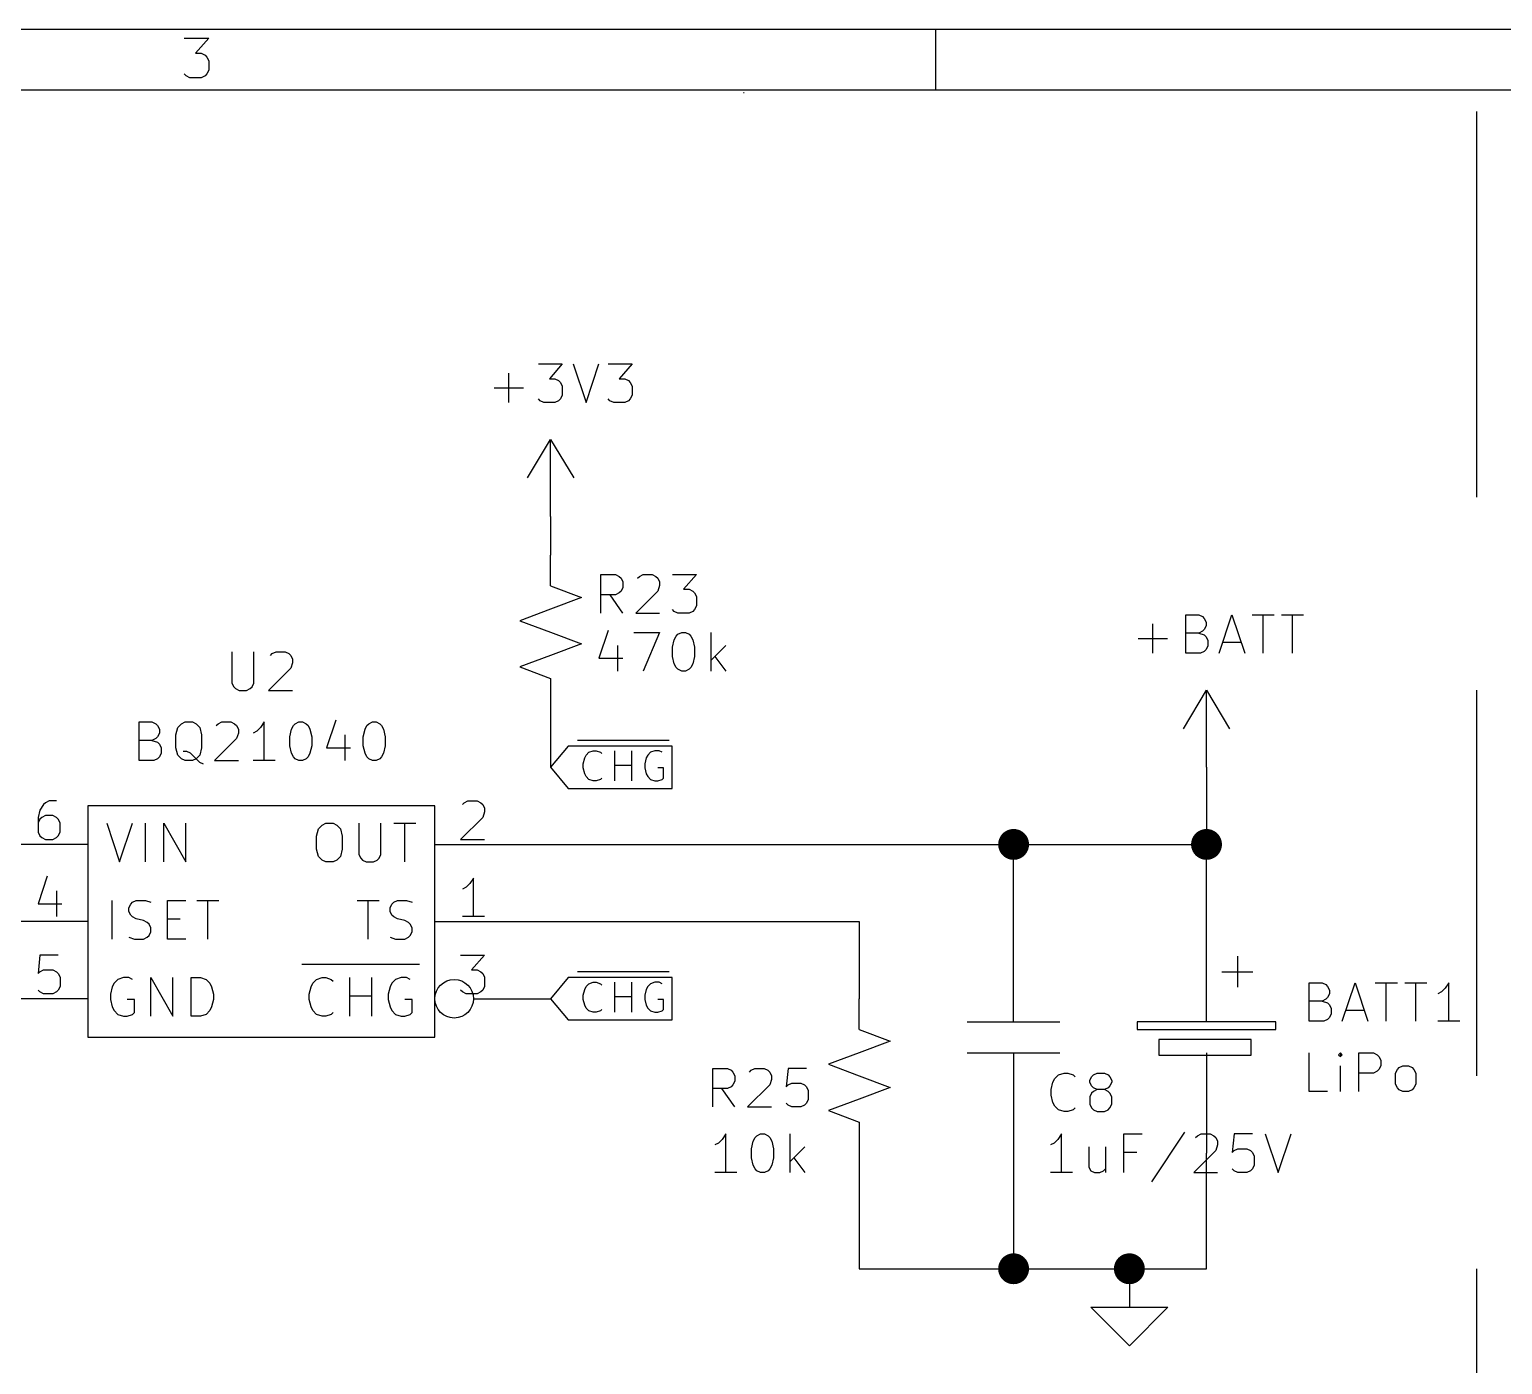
# Model space of a CAD drawing. Extents: x 0.4 to 16.1, y -11.3 to -0.4.
# Drawn here: x 5.125 to 7.034, y -2.124 to -0.394 of the extents above; entities that cross this region are included whole.
import ezdxf

# ---------------------------------------------------------------- set-up
doc = ezdxf.new("R2010")
doc.units = 0
doc.header["$MEASUREMENT"] = 0
doc.linetypes.add('DASHED', pattern=[0.75, 0.5, -0.25])
for name, color, linetype in [('BLUE3', 171, 'CONTINUOUS'), ('CYAN2', 4, 'CONTINUOUS'), ('GREEN2', 3, 'CONTINUOUS'), ('LYELLOW', 51, 'CONTINUOUS'), ('RED2', 1, 'CONTINUOUS')]:
    doc.layers.add(name, color=color, linetype=linetype)

msp = doc.modelspace()

# ---------------------------------------------------------------- linework, layer by layer
at = {"layer": 'BLUE3', "linetype": 'DASHED'}
for p, q in [((6.051, -0.476), (6.05, -0.476)), ((7, -0.5), (7, -6))]:
    msp.add_line(p, q, dxfattribs=at)
at = {"layer": 'CYAN2', "linetype": 'CONTINUOUS'}
for p, q in [((5.74595, -0.877303), (5.74595, -0.839209)), ((5.78405, -0.827303), (5.815, -0.827303)), ((5.815, -0.827303), (5.79833, -0.84635)), ((5.82928, -0.827303), (5.84595, -0.877303)), ((5.84595, -0.877303), (5.86262, -0.827303)), ((5.87452, -0.827303), (5.90547, -0.827303)), ((5.90547, -0.827303), (5.88881, -0.84635)), ((5.7269, -0.858256), (5.765, -0.858256)), ((5.79833, -0.84635), (5.80547, -0.84635)), ((5.80547, -0.84635), (5.81024, -0.848732)), ((5.81024, -0.848732), (5.81262, -0.85111)), ((5.81262, -0.85111), (5.815, -0.855874)), ((5.815, -0.855874), (5.815, -0.86778)), ((5.88881, -0.84635), (5.89595, -0.84635)), ((5.89595, -0.84635), (5.90071, -0.848732)), ((5.90071, -0.848732), (5.90309, -0.85111)), ((5.90309, -0.85111), (5.90547, -0.855874)), ((5.90547, -0.855874), (5.90547, -0.86778)), ((5.78643, -0.874921), (5.78405, -0.872539)), ((5.79119, -0.877303), (5.78643, -0.874921)), ((5.80547, -0.877303), (5.79119, -0.877303)), ((5.81024, -0.874921), (5.80547, -0.877303)), ((5.81262, -0.872539), (5.81024, -0.874921)), ((5.815, -0.86778), (5.81262, -0.872539)), ((5.8769, -0.874921), (5.87452, -0.872539)), ((5.88167, -0.877303), (5.8769, -0.874921)), ((5.89595, -0.877303), (5.88167, -0.877303)), ((5.90071, -0.874921), (5.89595, -0.877303)), ((5.90309, -0.872539), (5.90071, -0.874921)), ((5.90547, -0.86778), (5.90309, -0.872539)), ((5.86503, -1.1503), (5.86503, -1.1003)), ((5.86503, -1.1003), (5.88407, -1.1003)), ((5.88407, -1.1003), (5.88884, -1.10269)), ((5.88884, -1.10269), (5.89122, -1.10506)), ((5.89122, -1.10506), (5.8936, -1.10983)), ((5.91265, -1.10506), (5.91503, -1.10269)), ((5.91503, -1.10269), (5.91979, -1.1003)), ((5.91979, -1.1003), (5.93169, -1.1003)), ((5.93169, -1.1003), (5.93646, -1.10269)), ((5.93646, -1.10269), (5.93884, -1.10506)), ((5.93884, -1.10506), (5.94122, -1.10983)), ((5.95789, -1.1003), (5.98884, -1.1003)), ((5.98884, -1.1003), (5.97217, -1.11935)), ((5.88884, -1.12411), (5.88407, -1.12649)), ((5.89122, -1.12173), (5.88884, -1.12411)), ((5.8936, -1.11697), (5.89122, -1.12173)), ((5.8936, -1.10983), (5.8936, -1.11697)), ((5.93884, -1.12173), (5.91027, -1.1503)), ((5.94122, -1.11459), (5.93884, -1.12173)), ((5.94122, -1.10983), (5.94122, -1.11459)), ((5.97217, -1.11935), (5.97931, -1.11935)), ((5.97931, -1.11935), (5.98407, -1.12173)), ((5.98407, -1.12173), (5.98646, -1.12411)), ((5.98646, -1.12411), (5.98884, -1.12887)), ((5.88407, -1.12649), (5.86503, -1.12649)), ((5.8936, -1.1503), (5.87693, -1.12649)), ((5.98884, -1.14078), (5.98646, -1.14554)), ((5.98884, -1.12887), (5.98884, -1.14078)), ((5.91027, -1.1503), (5.94122, -1.1503)), ((5.96027, -1.14792), (5.95789, -1.14554)), ((5.96503, -1.1503), (5.96027, -1.14792)), ((5.97931, -1.1503), (5.96503, -1.1503)), ((5.98407, -1.14792), (5.97931, -1.1503)), ((5.98646, -1.14554), (5.98407, -1.14792)), ((6.58047, -1.2023), (6.58047, -1.16421)), ((6.62333, -1.2023), (6.62333, -1.1523)), ((6.62333, -1.1523), (6.64, -1.1523)), ((6.64, -1.1523), (6.64476, -1.15469)), ((6.64476, -1.15469), (6.64714, -1.15706)), ((6.64714, -1.15706), (6.64952, -1.16183)), ((6.64952, -1.16183), (6.64952, -1.16659)), ((6.66619, -1.2023), (6.68285, -1.1523)), ((6.68285, -1.1523), (6.69952, -1.2023)), ((6.70905, -1.1523), (6.73762, -1.1523)), ((6.72333, -1.2023), (6.72333, -1.1523)), ((6.74714, -1.1523), (6.77571, -1.1523)), ((6.76143, -1.2023), (6.76143, -1.1523)), ((5.87455, -1.17292), (5.86265, -1.20863)), ((5.90789, -1.1753), (5.94122, -1.1753)), ((5.94122, -1.1753), (5.91979, -1.2253)), ((5.96026, -1.18483), (5.96265, -1.18006)), ((5.96265, -1.18006), (5.96503, -1.17769)), ((5.96503, -1.17769), (5.96979, -1.1753)), ((5.96979, -1.1753), (5.97455, -1.1753)), ((5.97455, -1.1753), (5.97931, -1.17769)), ((5.97931, -1.17769), (5.98169, -1.18006)), ((5.98169, -1.18006), (5.98407, -1.18483)), ((6.00789, -1.2253), (6.00789, -1.1753)), ((6.56143, -1.18326), (6.59952, -1.18326)), ((6.64, -1.17611), (6.62333, -1.17611)), ((6.64476, -1.17373), (6.64, -1.17611)), ((6.64, -1.17611), (6.64714, -1.17849)), ((6.64714, -1.17135), (6.64476, -1.17373)), ((6.64952, -1.16659), (6.64714, -1.17135)), ((6.64714, -1.17849), (6.64952, -1.18087)), ((6.64952, -1.18087), (6.6519, -1.18563)), ((5.3869, -1.2003), (5.3869, -1.24078)), ((5.41547, -1.24078), (5.41547, -1.2003)), ((5.4369, -1.20506), (5.43928, -1.20269)), ((5.43928, -1.20269), (5.44405, -1.2003)), ((5.44405, -1.2003), (5.45595, -1.2003)), ((5.45595, -1.2003), (5.46071, -1.20269)), ((5.46071, -1.20269), (5.46309, -1.20506)), ((5.88646, -1.19197), (5.88646, -1.2253)), ((5.95789, -1.19435), (5.96026, -1.18483)), ((5.95789, -1.20626), (5.95789, -1.19435)), ((5.98407, -1.18483), (5.98646, -1.19435)), ((5.98646, -1.19435), (5.98646, -1.20626)), ((6.02693, -1.19197), (6.00789, -1.21102)), ((6.64238, -1.2023), (6.62333, -1.2023)), ((6.64714, -1.19992), (6.64238, -1.2023)), ((6.64952, -1.19754), (6.64714, -1.19992)), ((6.6519, -1.19278), (6.64952, -1.19754)), ((6.6519, -1.18563), (6.6519, -1.19278)), ((6.67095, -1.18802), (6.69476, -1.18802)), ((5.46309, -1.22173), (5.43452, -1.2503)), ((5.46309, -1.20506), (5.46547, -1.20983)), ((5.46547, -1.21459), (5.46309, -1.22173)), ((5.46547, -1.20983), (5.46547, -1.21459)), ((5.86265, -1.20863), (5.8936, -1.20863)), ((5.96026, -1.21578), (5.95789, -1.20626)), ((5.96265, -1.22054), (5.96026, -1.21578)), ((5.96503, -1.22292), (5.96265, -1.22054)), ((5.98169, -1.22054), (5.97931, -1.22292)), ((5.98407, -1.21578), (5.98169, -1.22054)), ((5.98646, -1.20626), (5.98407, -1.21578)), ((6.01265, -1.20626), (6.02693, -1.2253)), ((5.3869, -1.24078), (5.38928, -1.24554)), ((5.41309, -1.24554), (5.41547, -1.24078)), ((5.96979, -1.2253), (5.96503, -1.22292)), ((5.97455, -1.2253), (5.96979, -1.2253)), ((5.97931, -1.22292), (5.97455, -1.2253)), ((5.38928, -1.24554), (5.39167, -1.24792)), ((5.39167, -1.24792), (5.39643, -1.2503)), ((5.39643, -1.2503), (5.40595, -1.2503)), ((5.40595, -1.2503), (5.41071, -1.24792)), ((5.41071, -1.24792), (5.41309, -1.24554)), ((5.43452, -1.2503), (5.46547, -1.2503)), ((5.26667, -1.3413), (5.26667, -1.2913)), ((5.26667, -1.2913), (5.28333, -1.2913)), ((5.28333, -1.2913), (5.28809, -1.29369)), ((5.28809, -1.29369), (5.29047, -1.29606)), ((5.29047, -1.29606), (5.29285, -1.30083)), ((5.31667, -1.29844), (5.32143, -1.29369)), ((5.32143, -1.29369), (5.32619, -1.2913)), ((5.32619, -1.2913), (5.33571, -1.2913)), ((5.33571, -1.2913), (5.34047, -1.29369)), ((5.34047, -1.29369), (5.34524, -1.29844)), ((5.36667, -1.29606), (5.36905, -1.29369)), ((5.36905, -1.29369), (5.37381, -1.2913)), ((5.37381, -1.2913), (5.38571, -1.2913)), ((5.38571, -1.2913), (5.39047, -1.29369)), ((5.39047, -1.29369), (5.39285, -1.29606)), ((5.39285, -1.29606), (5.39524, -1.30083)), ((5.42857, -1.2913), (5.42381, -1.29844)), ((5.42857, -1.3413), (5.42857, -1.2913)), ((5.46428, -1.30083), (5.46667, -1.29606)), ((5.46667, -1.29606), (5.46905, -1.29369)), ((5.46905, -1.29369), (5.47381, -1.2913)), ((5.47381, -1.2913), (5.47857, -1.2913)), ((5.47857, -1.2913), (5.48333, -1.29369)), ((5.48333, -1.29369), (5.48571, -1.29606)), ((5.48571, -1.29606), (5.48809, -1.30083)), ((5.52143, -1.28892), (5.50952, -1.32463)), ((5.55952, -1.30083), (5.5619, -1.29606)), ((5.5619, -1.29606), (5.56428, -1.29369)), ((5.56428, -1.29369), (5.56905, -1.2913)), ((5.56905, -1.2913), (5.57381, -1.2913)), ((5.57381, -1.2913), (5.57857, -1.29369)), ((5.57857, -1.29369), (5.58095, -1.29606)), ((5.58095, -1.29606), (5.58333, -1.30083)), ((5.28333, -1.31511), (5.26667, -1.31511)), ((5.28809, -1.31273), (5.28333, -1.31511)), ((5.28333, -1.31511), (5.29047, -1.31749)), ((5.29047, -1.31035), (5.28809, -1.31273)), ((5.29285, -1.30559), (5.29047, -1.31035)), ((5.29285, -1.30083), (5.29285, -1.30559)), ((5.31428, -1.30797), (5.31667, -1.29844)), ((5.31428, -1.32463), (5.31428, -1.30797)), ((5.34524, -1.29844), (5.34762, -1.30797)), ((5.34762, -1.30797), (5.34762, -1.32463)), ((5.39285, -1.31273), (5.36428, -1.3413)), ((5.39524, -1.30559), (5.39285, -1.31273)), ((5.39524, -1.30083), (5.39524, -1.30559)), ((5.41905, -1.30321), (5.41428, -1.30559)), ((5.42381, -1.29844), (5.41905, -1.30321)), ((5.4619, -1.31035), (5.46428, -1.30083)), ((5.4619, -1.32226), (5.4619, -1.31035)), ((5.48809, -1.30083), (5.49047, -1.31035)), ((5.49047, -1.31035), (5.49047, -1.32226)), ((5.53333, -1.30797), (5.53333, -1.3413)), ((5.55714, -1.31035), (5.55952, -1.30083)), ((5.55714, -1.32226), (5.55714, -1.31035)), ((5.58333, -1.30083), (5.58571, -1.31035)), ((5.58571, -1.31035), (5.58571, -1.32226)), ((5.29047, -1.31749), (5.29285, -1.31987)), ((5.29285, -1.31987), (5.29524, -1.32463)), ((5.29524, -1.33178), (5.29285, -1.33654)), ((5.29524, -1.32463), (5.29524, -1.33178)), ((5.31667, -1.33416), (5.31428, -1.32463)), ((5.32143, -1.33892), (5.31667, -1.33416)), ((5.32857, -1.3294), (5.32381, -1.3294)), ((5.33333, -1.33178), (5.32857, -1.3294)), ((5.34047, -1.33892), (5.33333, -1.33178)), ((5.34524, -1.33416), (5.34047, -1.33892)), ((5.34762, -1.32463), (5.34524, -1.33416)), ((5.46428, -1.33178), (5.4619, -1.32226)), ((5.46667, -1.33654), (5.46428, -1.33178)), ((5.48809, -1.33178), (5.48571, -1.33654)), ((5.49047, -1.32226), (5.48809, -1.33178)), ((5.50952, -1.32463), (5.54047, -1.32463)), ((5.55952, -1.33178), (5.55714, -1.32226)), ((5.5619, -1.33654), (5.55952, -1.33178)), ((5.58333, -1.33178), (5.58095, -1.33654)), ((5.58571, -1.32226), (5.58333, -1.33178)), ((5.28571, -1.3413), (5.26667, -1.3413)), ((5.29047, -1.33892), (5.28571, -1.3413)), ((5.29285, -1.33654), (5.29047, -1.33892)), ((5.32619, -1.3413), (5.32143, -1.33892)), ((5.33571, -1.3413), (5.32619, -1.3413)), ((5.34047, -1.33892), (5.33571, -1.3413)), ((5.34524, -1.34369), (5.34047, -1.33892)), ((5.35, -1.34606), (5.34524, -1.34369)), ((5.36428, -1.3413), (5.39524, -1.3413)), ((5.44285, -1.3413), (5.41428, -1.3413)), ((5.46905, -1.33892), (5.46667, -1.33654)), ((5.47381, -1.3413), (5.46905, -1.33892)), ((5.47857, -1.3413), (5.47381, -1.3413)), ((5.48333, -1.33892), (5.47857, -1.3413)), ((5.48571, -1.33654), (5.48333, -1.33892)), ((5.56428, -1.33892), (5.5619, -1.33654)), ((5.56905, -1.3413), (5.56428, -1.33892)), ((5.57381, -1.3413), (5.56905, -1.3413)), ((5.57857, -1.33892), (5.57381, -1.3413)), ((5.58095, -1.33654), (5.57857, -1.33892)), ((5.22476, -1.42262), (5.24143, -1.47262)), ((5.24143, -1.47262), (5.25809, -1.42262)), ((5.27476, -1.47262), (5.27476, -1.42262)), ((5.29857, -1.47262), (5.29857, -1.42262)), ((5.29857, -1.42262), (5.32714, -1.47262)), ((5.32714, -1.47262), (5.32714, -1.42262)), ((5.49666, -1.43928), (5.49904, -1.42976)), ((5.49904, -1.42976), (5.50381, -1.425)), ((5.50381, -1.425), (5.50857, -1.42262)), ((5.50857, -1.42262), (5.51809, -1.42262)), ((5.51809, -1.42262), (5.52285, -1.425)), ((5.52285, -1.425), (5.52761, -1.42976)), ((5.52761, -1.42976), (5.53, -1.43928)), ((5.55143, -1.42262), (5.55143, -1.46309)), ((5.58, -1.46309), (5.58, -1.42262)), ((5.59666, -1.42262), (5.62523, -1.42262)), ((5.61095, -1.47262), (5.61095, -1.42262)), ((5.49666, -1.45595), (5.49666, -1.43928)), ((5.53, -1.43928), (5.53, -1.45595)), ((5.49904, -1.46547), (5.49666, -1.45595)), ((5.50381, -1.47024), (5.49904, -1.46547)), ((5.52761, -1.46547), (5.52285, -1.47024)), ((5.53, -1.45595), (5.52761, -1.46547)), ((5.55143, -1.46309), (5.55381, -1.46785)), ((5.55381, -1.46785), (5.55619, -1.47024)), ((5.57523, -1.47024), (5.57761, -1.46785)), ((5.57761, -1.46785), (5.58, -1.46309)), ((5.50857, -1.47262), (5.50381, -1.47024)), ((5.51809, -1.47262), (5.50857, -1.47262)), ((5.52285, -1.47024), (5.51809, -1.47262)), ((5.55619, -1.47024), (5.56095, -1.47262)), ((5.56095, -1.47262), (5.57047, -1.47262)), ((5.57047, -1.47262), (5.57523, -1.47024)), ((5.23191, -1.57262), (5.23191, -1.52262)), ((5.25571, -1.52738), (5.25809, -1.525)), ((5.25809, -1.525), (5.26286, -1.52262)), ((5.26286, -1.52262), (5.27476, -1.52262)), ((5.27476, -1.52262), (5.28191, -1.525)), ((5.30333, -1.57262), (5.30333, -1.52262)), ((5.30333, -1.52262), (5.32714, -1.52262)), ((5.34143, -1.52262), (5.37, -1.52262)), ((5.35571, -1.57262), (5.35571, -1.52262)), ((5.54904, -1.52262), (5.57761, -1.52262)), ((5.56333, -1.57262), (5.56333, -1.52262)), ((5.59428, -1.52738), (5.59666, -1.525)), ((5.59666, -1.525), (5.60143, -1.52262)), ((5.60143, -1.52262), (5.61333, -1.52262)), ((5.61333, -1.52262), (5.62047, -1.525)), ((5.25333, -1.53214), (5.25571, -1.52738)), ((5.25333, -1.5369), (5.25333, -1.53214)), ((5.25571, -1.54167), (5.25333, -1.5369)), ((5.25809, -1.54405), (5.25571, -1.54167)), ((5.26286, -1.54643), (5.25809, -1.54405)), ((5.5919, -1.53214), (5.59428, -1.52738)), ((5.5919, -1.5369), (5.5919, -1.53214)), ((5.59428, -1.54167), (5.5919, -1.5369)), ((5.59666, -1.54405), (5.59428, -1.54167)), ((5.60143, -1.54643), (5.59666, -1.54405)), ((5.27238, -1.54881), (5.26286, -1.54643)), ((5.27714, -1.55119), (5.27238, -1.54881)), ((5.27952, -1.55357), (5.27714, -1.55119)), ((5.28191, -1.55833), (5.27952, -1.55357)), ((5.27952, -1.56785), (5.28191, -1.56309)), ((5.28191, -1.56309), (5.28191, -1.55833)), ((5.30333, -1.54643), (5.32, -1.54643)), ((5.61095, -1.54881), (5.60143, -1.54643)), ((5.61571, -1.55119), (5.61095, -1.54881)), ((5.61809, -1.55357), (5.61571, -1.55119)), ((5.62047, -1.55833), (5.61809, -1.55357)), ((5.61809, -1.56785), (5.62047, -1.56309)), ((5.62047, -1.56309), (5.62047, -1.55833)), ((5.25333, -1.57024), (5.26048, -1.57262)), ((5.26048, -1.57262), (5.27238, -1.57262)), ((5.27238, -1.57262), (5.27714, -1.57024)), ((5.27714, -1.57024), (5.27952, -1.56785)), ((5.32714, -1.57262), (5.30333, -1.57262)), ((5.5919, -1.57024), (5.59904, -1.57262)), ((5.59904, -1.57262), (5.61095, -1.57262)), ((5.61095, -1.57262), (5.61571, -1.57024)), ((5.61571, -1.57024), (5.61809, -1.56785)), ((5.24619, -1.62262), (5.23905, -1.625)), ((5.25333, -1.62262), (5.24619, -1.62262)), ((5.25809, -1.625), (5.25333, -1.62262)), ((5.28191, -1.67262), (5.28191, -1.62262)), ((5.28191, -1.62262), (5.31048, -1.67262)), ((5.31048, -1.67262), (5.31048, -1.62262)), ((5.33429, -1.67262), (5.33429, -1.62262)), ((5.33429, -1.62262), (5.34619, -1.62262)), ((5.34619, -1.62262), (5.35333, -1.625)), ((5.47761, -1.605), (5.52761, -1.605)), ((5.49666, -1.625), (5.50381, -1.62262)), ((5.50381, -1.62262), (5.50857, -1.62262)), ((5.50857, -1.62262), (5.51571, -1.625)), ((5.52761, -1.605), (5.58, -1.605)), ((5.53952, -1.67262), (5.53952, -1.62262)), ((5.56809, -1.67262), (5.56809, -1.62262)), ((5.58, -1.605), (5.63, -1.605)), ((5.60619, -1.62262), (5.59904, -1.625)), ((5.61333, -1.62262), (5.60619, -1.62262)), ((5.61809, -1.625), (5.61333, -1.62262)), ((5.23191, -1.63452), (5.22952, -1.64405)), ((5.23429, -1.62976), (5.23191, -1.63452)), ((5.23905, -1.625), (5.23429, -1.62976)), ((5.35333, -1.625), (5.35809, -1.62976)), ((5.35809, -1.62976), (5.36048, -1.63452)), ((5.36048, -1.63452), (5.36286, -1.64405)), ((5.48714, -1.64405), (5.48952, -1.63452)), ((5.48952, -1.63452), (5.4919, -1.62976)), ((5.4919, -1.62976), (5.49666, -1.625)), ((5.51571, -1.625), (5.51809, -1.62738)), ((5.5919, -1.63452), (5.58952, -1.64405)), ((5.59428, -1.62976), (5.5919, -1.63452)), ((5.59904, -1.625), (5.59428, -1.62976)), ((6.78303, -1.6793), (6.78303, -1.6293)), ((6.78303, -1.6293), (6.79969, -1.6293)), ((6.79969, -1.6293), (6.80446, -1.63169)), ((6.80446, -1.63169), (6.80683, -1.63406)), ((6.80683, -1.63406), (6.80922, -1.63883)), ((6.80922, -1.63883), (6.80922, -1.64359)), ((6.82588, -1.6793), (6.84255, -1.6293)), ((6.84255, -1.6293), (6.85922, -1.6793)), ((6.86874, -1.6293), (6.89731, -1.6293)), ((6.88303, -1.6793), (6.88303, -1.6293)), ((6.90683, -1.6293), (6.93541, -1.6293)), ((6.92112, -1.6793), (6.92112, -1.6293)), ((6.95446, -1.64121), (6.94969, -1.64359)), ((6.95922, -1.63644), (6.95446, -1.64121)), ((6.96398, -1.6293), (6.95922, -1.63644)), ((6.96398, -1.6793), (6.96398, -1.6293)), ((5.22952, -1.64405), (5.22952, -1.65119)), ((5.22952, -1.65119), (5.23191, -1.66071)), ((5.23191, -1.66071), (5.23429, -1.66547)), ((5.26048, -1.65119), (5.25095, -1.65119)), ((5.26048, -1.66785), (5.26048, -1.65119)), ((5.36048, -1.66071), (5.35809, -1.66547)), ((5.36286, -1.65119), (5.36048, -1.66071)), ((5.36286, -1.64405), (5.36286, -1.65119)), ((5.48714, -1.65119), (5.48714, -1.64405)), ((5.48952, -1.66071), (5.48714, -1.65119)), ((5.4919, -1.66547), (5.48952, -1.66071)), ((5.53952, -1.64643), (5.56809, -1.64643)), ((5.58952, -1.64405), (5.58952, -1.65119)), ((5.58952, -1.65119), (5.5919, -1.66071)), ((5.5919, -1.66071), (5.59428, -1.66547)), ((5.62047, -1.65119), (5.61095, -1.65119)), ((5.62047, -1.66785), (5.62047, -1.65119)), ((6.79969, -1.65311), (6.78303, -1.65311)), ((6.80446, -1.65073), (6.79969, -1.65311)), ((6.79969, -1.65311), (6.80683, -1.65549)), ((6.80683, -1.64835), (6.80446, -1.65073)), ((6.80922, -1.64359), (6.80683, -1.64835)), ((6.80683, -1.65549), (6.80922, -1.65787)), ((6.80922, -1.65787), (6.8116, -1.66263)), ((5.23429, -1.66547), (5.23905, -1.67024)), ((5.23905, -1.67024), (5.24619, -1.67262)), ((5.24619, -1.67262), (5.25095, -1.67262)), ((5.25095, -1.67262), (5.25809, -1.67024)), ((5.25809, -1.67024), (5.26048, -1.66785)), ((5.34619, -1.67262), (5.33429, -1.67262)), ((5.35333, -1.67024), (5.34619, -1.67262)), ((5.35809, -1.66547), (5.35333, -1.67024)), ((5.49666, -1.67024), (5.4919, -1.66547)), ((5.50381, -1.67262), (5.49666, -1.67024)), ((5.50857, -1.67262), (5.50381, -1.67262)), ((5.51571, -1.67024), (5.50857, -1.67262)), ((5.51809, -1.66785), (5.51571, -1.67024)), ((5.59428, -1.66547), (5.59904, -1.67024)), ((5.59904, -1.67024), (5.60619, -1.67262)), ((5.60619, -1.67262), (5.61095, -1.67262)), ((5.61095, -1.67262), (5.61809, -1.67024)), ((5.61809, -1.67024), (5.62047, -1.66785)), ((6.80207, -1.6793), (6.78303, -1.6793)), ((6.80683, -1.67692), (6.80207, -1.6793)), ((6.80922, -1.67454), (6.80683, -1.67692)), ((6.8116, -1.66978), (6.80922, -1.67454)), ((6.8116, -1.66263), (6.8116, -1.66978)), ((6.83065, -1.66502), (6.85446, -1.66502)), ((6.97826, -1.6793), (6.94969, -1.6793)), ((6.78303, -1.7703), (6.78303, -1.7203)), ((6.8235, -1.7203), (6.82112, -1.72269)), ((6.82112, -1.72269), (6.8235, -1.72506)), ((6.82589, -1.72269), (6.8235, -1.7203)), ((6.8235, -1.7203), (6.8235, -1.72506)), ((6.8235, -1.72506), (6.82589, -1.72269)), ((6.8235, -1.7703), (6.8235, -1.73697)), ((6.84731, -1.7703), (6.84731, -1.7203)), ((6.84731, -1.7203), (6.86636, -1.7203)), ((6.86636, -1.7203), (6.87112, -1.72269)), ((6.87112, -1.72269), (6.8735, -1.72506)), ((6.8735, -1.72506), (6.87589, -1.72983)), ((6.87589, -1.73697), (6.8735, -1.74173)), ((6.87589, -1.72983), (6.87589, -1.73697)), ((6.89969, -1.73935), (6.90446, -1.73697)), ((6.90446, -1.73697), (6.9116, -1.73697)), ((6.9116, -1.73697), (6.91636, -1.73935)), ((6.01003, -1.7903), (6.01003, -1.7403)), ((6.01003, -1.7403), (6.02907, -1.7403)), ((6.02907, -1.7403), (6.03384, -1.74269)), ((6.03384, -1.74269), (6.03622, -1.74506)), ((6.03622, -1.74506), (6.0386, -1.74983)), ((6.0386, -1.74983), (6.0386, -1.75697)), ((6.05765, -1.74506), (6.06003, -1.74269)), ((6.06003, -1.74269), (6.06479, -1.7403)), ((6.06479, -1.7403), (6.07669, -1.7403)), ((6.07669, -1.7403), (6.08146, -1.74269)), ((6.08146, -1.74269), (6.08384, -1.74506)), ((6.08384, -1.74506), (6.08622, -1.74983)), ((6.08622, -1.75459), (6.08384, -1.76173)), ((6.08622, -1.74983), (6.08622, -1.75459)), ((6.10765, -1.7403), (6.10527, -1.76411)), ((6.13146, -1.7403), (6.10765, -1.7403)), ((6.45103, -1.75821), (6.45341, -1.75344)), ((6.45341, -1.75344), (6.45817, -1.74869)), ((6.45817, -1.74869), (6.46531, -1.7463)), ((6.46531, -1.7463), (6.47007, -1.7463)), ((6.47007, -1.7463), (6.47722, -1.74869)), ((6.47722, -1.74869), (6.4796, -1.75106)), ((6.49865, -1.75583), (6.50103, -1.75106)), ((6.49865, -1.75821), (6.49865, -1.75583)), ((6.50103, -1.75106), (6.50341, -1.74869)), ((6.50341, -1.74869), (6.50817, -1.7463)), ((6.50817, -1.7463), (6.51769, -1.7463)), ((6.51769, -1.7463), (6.52246, -1.74869)), ((6.52246, -1.74869), (6.52483, -1.75106)), ((6.52483, -1.75106), (6.52722, -1.75583)), ((6.52722, -1.75583), (6.52722, -1.75821)), ((6.86636, -1.74649), (6.84731, -1.74649)), ((6.87112, -1.74411), (6.86636, -1.74649)), ((6.8735, -1.74173), (6.87112, -1.74411)), ((6.89493, -1.74649), (6.89731, -1.74173)), ((6.89493, -1.76078), (6.89493, -1.74649)), ((6.89731, -1.74173), (6.89969, -1.73935)), ((6.91636, -1.73935), (6.91874, -1.74173)), ((6.91874, -1.74173), (6.92112, -1.74649)), ((6.92112, -1.74649), (6.92112, -1.76078)), ((6.02907, -1.76649), (6.01003, -1.76649)), ((6.0386, -1.7903), (6.02193, -1.76649)), ((6.03384, -1.76411), (6.02907, -1.76649)), ((6.03622, -1.76173), (6.03384, -1.76411)), ((6.0386, -1.75697), (6.03622, -1.76173)), ((6.08384, -1.76173), (6.05527, -1.7903)), ((6.10527, -1.76411), (6.10765, -1.76173)), ((6.10765, -1.76173), (6.11241, -1.75935)), ((6.11241, -1.75935), (6.12431, -1.75935)), ((6.12431, -1.75935), (6.12907, -1.76173)), ((6.12907, -1.76173), (6.13146, -1.76411)), ((6.13146, -1.76411), (6.13384, -1.76887)), ((6.13384, -1.76887), (6.13384, -1.78078)), ((6.44865, -1.76773), (6.45103, -1.75821)), ((6.44865, -1.77487), (6.44865, -1.76773)), ((6.45103, -1.7844), (6.44865, -1.77487)), ((6.50103, -1.76297), (6.49865, -1.75821)), ((6.50103, -1.77249), (6.49865, -1.77726)), ((6.50341, -1.76535), (6.50103, -1.76297)), ((6.50341, -1.77011), (6.50103, -1.77249)), ((6.50817, -1.76773), (6.50341, -1.76535)), ((6.50817, -1.76773), (6.50341, -1.77011)), ((6.51769, -1.76773), (6.50817, -1.76773)), ((6.52246, -1.76535), (6.51769, -1.76773)), ((6.52246, -1.77011), (6.51769, -1.76773)), ((6.52483, -1.76297), (6.52246, -1.76535)), ((6.52483, -1.77249), (6.52246, -1.77011)), ((6.52722, -1.75821), (6.52483, -1.76297)), ((6.52722, -1.77726), (6.52483, -1.77249)), ((6.80683, -1.7703), (6.78303, -1.7703)), ((6.89731, -1.76554), (6.89493, -1.76078)), ((6.89969, -1.76792), (6.89731, -1.76554)), ((6.90446, -1.7703), (6.89969, -1.76792)), ((6.9116, -1.7703), (6.90446, -1.7703)), ((6.91636, -1.76792), (6.9116, -1.7703)), ((6.91874, -1.76554), (6.91636, -1.76792)), ((6.92112, -1.76078), (6.91874, -1.76554)), ((6.05527, -1.7903), (6.08622, -1.7903)), ((6.10765, -1.78792), (6.10527, -1.78554)), ((6.11241, -1.7903), (6.10765, -1.78792)), ((6.12431, -1.7903), (6.11241, -1.7903)), ((6.12907, -1.78792), (6.12431, -1.7903)), ((6.13146, -1.78554), (6.12907, -1.78792)), ((6.13384, -1.78078), (6.13146, -1.78554)), ((6.45341, -1.78916), (6.45103, -1.7844)), ((6.45817, -1.79392), (6.45341, -1.78916)), ((6.46531, -1.7963), (6.45817, -1.79392)), ((6.47722, -1.79392), (6.47007, -1.7963)), ((6.4796, -1.79154), (6.47722, -1.79392)), ((6.49865, -1.77726), (6.49865, -1.78678)), ((6.49865, -1.78678), (6.50103, -1.79154)), ((6.50103, -1.79154), (6.50341, -1.79392)), ((6.50341, -1.79392), (6.50817, -1.7963)), ((6.51769, -1.7963), (6.52246, -1.79392)), ((6.52246, -1.79392), (6.52483, -1.79154)), ((6.52483, -1.79154), (6.52722, -1.78678)), ((6.52722, -1.78678), (6.52722, -1.77726)), ((6.47007, -1.7963), (6.46531, -1.7963)), ((6.50817, -1.7963), (6.51769, -1.7963)), ((6.02217, -1.83244), (6.01741, -1.83721)), ((6.02693, -1.8253), (6.02217, -1.83244)), ((6.02693, -1.8753), (6.02693, -1.8253)), ((6.06265, -1.83483), (6.06503, -1.83006)), ((6.06503, -1.83006), (6.06741, -1.82769)), ((6.06741, -1.82769), (6.07217, -1.8253)), ((6.07217, -1.8253), (6.07693, -1.8253)), ((6.07693, -1.8253), (6.08169, -1.82769)), ((6.08169, -1.82769), (6.08407, -1.83006)), ((6.08407, -1.83006), (6.08645, -1.83483)), ((6.11026, -1.8753), (6.11026, -1.8253)), ((6.45717, -1.83244), (6.45241, -1.83721)), ((6.46193, -1.8253), (6.45717, -1.83244)), ((6.46193, -1.8753), (6.46193, -1.8253)), ((6.54289, -1.8753), (6.54289, -1.8253)), ((6.54289, -1.8253), (6.56669, -1.8253)), ((6.62146, -1.82292), (6.5786, -1.88721)), ((6.63574, -1.83006), (6.63812, -1.82769)), ((6.63812, -1.82769), (6.64289, -1.8253)), ((6.64289, -1.8253), (6.65479, -1.8253)), ((6.65479, -1.8253), (6.65955, -1.82769)), ((6.65955, -1.82769), (6.66193, -1.83006)), ((6.66193, -1.83006), (6.66431, -1.83483)), ((6.68574, -1.8253), (6.68336, -1.84911)), ((6.70955, -1.8253), (6.68574, -1.8253)), ((6.72622, -1.8253), (6.74289, -1.8753)), ((6.74289, -1.8753), (6.75955, -1.8253)), ((6.01741, -1.83721), (6.01265, -1.83959)), ((6.06026, -1.84435), (6.06265, -1.83483)), ((6.06026, -1.85626), (6.06026, -1.84435)), ((6.08645, -1.83483), (6.08883, -1.84435)), ((6.08883, -1.84435), (6.08883, -1.85626)), ((6.12931, -1.84197), (6.11026, -1.86102)), ((6.45241, -1.83721), (6.44765, -1.83959)), ((6.49765, -1.84197), (6.49765, -1.86816)), ((6.51907, -1.84197), (6.51907, -1.8753)), ((6.55955, -1.84911), (6.54289, -1.84911)), ((6.66193, -1.84673), (6.63336, -1.8753)), ((6.66431, -1.83959), (6.66193, -1.84673)), ((6.66431, -1.83483), (6.66431, -1.83959)), ((6.68336, -1.84911), (6.68574, -1.84673)), ((6.68574, -1.84673), (6.6905, -1.84435)), ((6.6905, -1.84435), (6.70241, -1.84435)), ((6.70241, -1.84435), (6.70717, -1.84673)), ((6.70717, -1.84673), (6.70955, -1.84911)), ((6.70955, -1.84911), (6.71193, -1.85387)), ((6.06265, -1.86578), (6.06026, -1.85626)), ((6.06503, -1.87054), (6.06265, -1.86578)), ((6.06741, -1.87292), (6.06503, -1.87054)), ((6.08407, -1.87054), (6.08169, -1.87292)), ((6.08645, -1.86578), (6.08407, -1.87054)), ((6.08883, -1.85626), (6.08645, -1.86578)), ((6.11503, -1.85626), (6.12931, -1.8753)), ((6.49765, -1.86816), (6.50003, -1.87292)), ((6.51669, -1.87292), (6.51907, -1.87054)), ((6.68574, -1.87292), (6.68336, -1.87054)), ((6.70955, -1.87054), (6.70717, -1.87292)), ((6.71193, -1.86578), (6.70955, -1.87054)), ((6.71193, -1.85387), (6.71193, -1.86578)), ((6.04122, -1.8753), (6.01265, -1.8753)), ((6.07217, -1.8753), (6.06741, -1.87292)), ((6.07693, -1.8753), (6.07217, -1.8753)), ((6.08169, -1.87292), (6.07693, -1.8753)), ((6.47622, -1.8753), (6.44765, -1.8753)), ((6.50003, -1.87292), (6.50479, -1.8753)), ((6.50479, -1.8753), (6.51193, -1.8753)), ((6.51193, -1.8753), (6.51669, -1.87292)), ((6.63336, -1.8753), (6.66431, -1.8753)), ((6.6905, -1.8753), (6.68574, -1.87292)), ((6.70241, -1.8753), (6.6905, -1.8753)), ((6.70717, -1.87292), (6.70241, -1.8753))]:
    msp.add_line(p, q, dxfattribs=at)
at = {"layer": 'GREEN2', "linetype": 'CONTINUOUS'}
for p, q in [((5.8, -1.025), (5.8, -1.075)), ((5.8, -1.275), (5.8, -1.35)), ((6.65, -1.35), (6.65, -1.45)), ((5.75, -1.45), (6.4, -1.45)), ((6.4, -1.6), (6.4, -1.45)), ((6.4, -1.45), (6.65, -1.45)), ((6.65, -1.55), (6.65, -1.45)), ((5.75, -1.55), (6.2, -1.55)), ((6.2, -1.55), (6.2, -1.65)), ((5.75, -1.65), (5.8, -1.65)), ((6.4, -1.8), (6.4, -2)), ((6.2, -1.85), (6.2, -2)), ((6.65, -2), (6.65, -1.85)), ((6.2, -2), (6.4, -2)), ((6.4, -2), (6.55, -2)), ((6.55, -2), (6.65, -2))]:
    msp.add_line(p, q, dxfattribs=at)
at = {"layer": 'GREEN2', "const_width": 0.02}
for points in [[(6.39, -1.45, 1), (6.41, -1.45, 1)], [(6.64, -1.45, 1), (6.66, -1.45, 1)], [(6.39, -2, 1), (6.41, -2, 1)], [(6.54, -2, 1), (6.56, -2, 1)]]:
    msp.add_lwpolyline(points, format="xyb", close=True, dxfattribs=at)
at = {"layer": 'LYELLOW', "linetype": 'CONTINUOUS'}
for p, q in [((5.2, -1.4), (5.2, -1.7)), ((5.65, -1.4), (5.2, -1.4)), ((5.65, -1.7), (5.65, -1.4)), ((5.2, -1.7), (5.65, -1.7))]:
    msp.add_line(p, q, dxfattribs=at)
at = {"layer": 'RED2', "linetype": 'CONTINUOUS'}
for p, q in [((16.1413, -0.393701), (0.393701, -0.393701)), ((6.29921, -0.472441), (6.29921, -0.393701)), ((5.32522, -0.405039), (5.35691, -0.405039)), ((5.35691, -0.405039), (5.33985, -0.424539)), ((5.33985, -0.424539), (5.34716, -0.424539)), ((5.34716, -0.424539), (5.35203, -0.426976)), ((5.35203, -0.426976), (5.35447, -0.429413)), ((5.35447, -0.429413), (5.35691, -0.434287)), ((5.35691, -0.434287), (5.35691, -0.446472)), ((5.32766, -0.453783), (5.32522, -0.451346)), ((5.33254, -0.45622), (5.32766, -0.453783)), ((5.34716, -0.45622), (5.33254, -0.45622)), ((5.35203, -0.453783), (5.34716, -0.45622)), ((5.35447, -0.451346), (5.35203, -0.453783)), ((5.35691, -0.446472), (5.35447, -0.451346)), ((16.0626, -0.472441), (0.472441, -0.472441)), ((5.77, -0.975), (5.8, -0.925)), ((5.8, -1.025), (5.8, -0.925)), ((5.8, -0.925), (5.83, -0.975)), ((5.8, -1.115), (5.8, -1.075)), ((5.8, -1.115), (5.84, -1.13)), ((5.8, -1.145), (5.76, -1.16)), ((5.84, -1.13), (5.8, -1.145)), ((5.76, -1.16), (5.8, -1.175)), ((5.8, -1.175), (5.84, -1.19)), ((5.84, -1.19), (5.8, -1.205)), ((5.8, -1.205), (5.76, -1.22)), ((5.76, -1.22), (5.8, -1.235)), ((5.8, -1.235), (5.8, -1.275)), ((6.62, -1.3), (6.65, -1.25)), ((6.65, -1.35), (6.65, -1.25)), ((6.65, -1.25), (6.68, -1.3)), ((5.8348, -1.3149), (5.8738, -1.3149)), ((5.8738, -1.3149), (5.91466, -1.3149)), ((5.91466, -1.3149), (5.95366, -1.3149)), ((5.82262, -1.3225), (5.8, -1.35)), ((5.95747, -1.3225), (5.82262, -1.3225)), ((5.84409, -1.33793), (5.84594, -1.33421)), ((5.84594, -1.33421), (5.84966, -1.3305)), ((5.84966, -1.3305), (5.85523, -1.32864)), ((5.85523, -1.32864), (5.85894, -1.32864)), ((5.85894, -1.32864), (5.86452, -1.3305)), ((5.86452, -1.3305), (5.86637, -1.33235)), ((5.88309, -1.36764), (5.88309, -1.32864)), ((5.90537, -1.36764), (5.90537, -1.32864)), ((5.9258, -1.33421), (5.92394, -1.33793)), ((5.92952, -1.3305), (5.9258, -1.33421)), ((5.93509, -1.32864), (5.92952, -1.3305)), ((5.94066, -1.32864), (5.93509, -1.32864)), ((5.94437, -1.3305), (5.94066, -1.32864)), ((5.95747, -1.35), (5.95747, -1.3225)), ((5.8, -1.35), (5.82262, -1.3775)), ((5.84223, -1.34535), (5.84409, -1.33793)), ((5.84223, -1.35093), (5.84223, -1.34535)), ((5.84409, -1.35835), (5.84223, -1.35093)), ((5.88309, -1.34721), (5.90537, -1.34721)), ((5.92394, -1.33793), (5.92209, -1.34535)), ((5.92209, -1.34535), (5.92209, -1.35093)), ((5.92209, -1.35093), (5.92394, -1.35835)), ((5.94623, -1.35093), (5.9388, -1.35093)), ((5.94623, -1.36393), (5.94623, -1.35093)), ((5.95747, -1.3775), (5.95747, -1.35)), ((5.84594, -1.36207), (5.84409, -1.35835)), ((5.84966, -1.36578), (5.84594, -1.36207)), ((5.85523, -1.36764), (5.84966, -1.36578)), ((5.85894, -1.36764), (5.85523, -1.36764)), ((5.86452, -1.36578), (5.85894, -1.36764)), ((5.86637, -1.36393), (5.86452, -1.36578)), ((5.92394, -1.35835), (5.9258, -1.36207)), ((5.9258, -1.36207), (5.92952, -1.36578)), ((5.92952, -1.36578), (5.93509, -1.36764)), ((5.93509, -1.36764), (5.9388, -1.36764)), ((5.9388, -1.36764), (5.94437, -1.36578)), ((5.94437, -1.36578), (5.94623, -1.36393)), ((5.15, -1.39361), (5.14524, -1.396)), ((5.15952, -1.39361), (5.15, -1.39361)), ((5.68809, -1.396), (5.69285, -1.39361)), ((5.69285, -1.39361), (5.70476, -1.39361)), ((5.70476, -1.39361), (5.70952, -1.396)), ((5.82262, -1.3775), (5.95747, -1.3775)), ((5.13809, -1.40552), (5.13571, -1.41504)), ((5.14285, -1.39837), (5.13809, -1.40552)), ((5.14524, -1.41266), (5.14047, -1.41504)), ((5.14524, -1.396), (5.14285, -1.39837)), ((5.15476, -1.41266), (5.14524, -1.41266)), ((5.15952, -1.41504), (5.15476, -1.41266)), ((5.2, -1.4), (5.2, -1.7)), ((5.65, -1.4), (5.2, -1.4)), ((5.2, -1.4), (5.2, -1.7)), ((5.65, -1.4), (5.2, -1.4)), ((5.65, -1.7), (5.65, -1.4)), ((5.65, -1.7), (5.65, -1.4)), ((5.68571, -1.39837), (5.68809, -1.396)), ((5.70952, -1.396), (5.7119, -1.39837)), ((5.7119, -1.39837), (5.71428, -1.40314)), ((5.71428, -1.4079), (5.7119, -1.41504)), ((5.71428, -1.40314), (5.71428, -1.4079)), ((5.13571, -1.41504), (5.13571, -1.43409)), ((5.13809, -1.41742), (5.13571, -1.42219)), ((5.14047, -1.41504), (5.13809, -1.41742)), ((5.1619, -1.41742), (5.15952, -1.41504)), ((5.16428, -1.42219), (5.1619, -1.41742)), ((5.16428, -1.43409), (5.16428, -1.42219)), ((5.7119, -1.41504), (5.68333, -1.44361)), ((5.2, -1.45), (5.1, -1.45)), ((5.13571, -1.43409), (5.13809, -1.43885)), ((5.13809, -1.43885), (5.14047, -1.44123)), ((5.14047, -1.44123), (5.14524, -1.44361)), ((5.14524, -1.44361), (5.15476, -1.44361)), ((5.15476, -1.44361), (5.15952, -1.44123)), ((5.15952, -1.44123), (5.1619, -1.43885)), ((5.1619, -1.43885), (5.16428, -1.43409)), ((5.65, -1.45), (5.75, -1.45)), ((5.68333, -1.44361), (5.71428, -1.44361)), ((5.14762, -1.49123), (5.13571, -1.52694)), ((5.69047, -1.50552), (5.68571, -1.5079)), ((5.69524, -1.50076), (5.69047, -1.50552)), ((5.7, -1.49361), (5.69524, -1.50076)), ((5.7, -1.54361), (5.7, -1.49361)), ((5.13571, -1.52694), (5.16667, -1.52694)), ((5.15952, -1.51028), (5.15952, -1.54361)), ((5.71428, -1.54361), (5.68571, -1.54361)), ((5.2, -1.55), (5.1, -1.55)), ((5.65, -1.55), (5.75, -1.55)), ((6.65, -1.65), (6.65, -1.55)), ((5.13809, -1.59361), (5.13571, -1.61742)), ((5.1619, -1.59361), (5.13809, -1.59361)), ((5.68333, -1.59361), (5.71428, -1.59361)), ((5.71428, -1.59361), (5.69762, -1.61266)), ((6.4, -1.68), (6.4, -1.6)), ((6.69, -1.595), (6.69, -1.635)), ((5.13571, -1.61742), (5.13809, -1.61504)), ((5.13809, -1.61504), (5.14285, -1.61266)), ((5.14285, -1.61266), (5.15476, -1.61266)), ((5.15476, -1.61266), (5.15952, -1.61504)), ((5.15952, -1.61504), (5.1619, -1.61742)), ((5.1619, -1.61742), (5.16428, -1.62219)), ((5.16428, -1.62219), (5.16428, -1.63409)), ((5.69762, -1.61266), (5.70476, -1.61266)), ((5.70476, -1.61266), (5.70952, -1.61504)), ((5.70952, -1.61504), (5.7119, -1.61742)), ((5.7119, -1.61742), (5.71428, -1.62219)), ((5.71428, -1.62219), (5.71428, -1.63409)), ((5.82262, -1.6225), (5.8, -1.65)), ((5.95747, -1.6225), (5.82262, -1.6225)), ((5.8348, -1.6149), (5.8738, -1.6149)), ((5.8738, -1.6149), (5.91466, -1.6149)), ((5.91466, -1.6149), (5.95366, -1.6149)), ((5.95747, -1.65), (5.95747, -1.6225)), ((6.67, -1.615), (6.71, -1.615)), ((5.13809, -1.64123), (5.13571, -1.63885)), ((5.14285, -1.64361), (5.13809, -1.64123)), ((5.15952, -1.64123), (5.15476, -1.64361)), ((5.1619, -1.63885), (5.15952, -1.64123)), ((5.16428, -1.63409), (5.1619, -1.63885)), ((5.68571, -1.64123), (5.68333, -1.63885)), ((5.69047, -1.64361), (5.68571, -1.64123)), ((5.70952, -1.64123), (5.70476, -1.64361)), ((5.7119, -1.63885), (5.70952, -1.64123)), ((5.71428, -1.63409), (5.7119, -1.63885)), ((5.84223, -1.64535), (5.84409, -1.63793)), ((5.84409, -1.63793), (5.84594, -1.63421)), ((5.84594, -1.63421), (5.84966, -1.6305)), ((5.84966, -1.6305), (5.85523, -1.62864)), ((5.85523, -1.62864), (5.85894, -1.62864)), ((5.85894, -1.62864), (5.86452, -1.6305)), ((5.86452, -1.6305), (5.86637, -1.63235)), ((5.88309, -1.66764), (5.88309, -1.62864)), ((5.90537, -1.66764), (5.90537, -1.62864)), ((5.92394, -1.63793), (5.92209, -1.64535)), ((5.9258, -1.63421), (5.92394, -1.63793)), ((5.92952, -1.6305), (5.9258, -1.63421)), ((5.93509, -1.62864), (5.92952, -1.6305)), ((5.94066, -1.62864), (5.93509, -1.62864)), ((5.94437, -1.6305), (5.94066, -1.62864)), ((5.2, -1.65), (5.1, -1.65)), ((5.15476, -1.64361), (5.14285, -1.64361)), ((5.70476, -1.64361), (5.69047, -1.64361)), ((5.7, -1.65), (5.75, -1.65)), ((5.8, -1.65), (5.82262, -1.6775)), ((5.84223, -1.65093), (5.84223, -1.64535)), ((5.84409, -1.65835), (5.84223, -1.65093)), ((5.84594, -1.66207), (5.84409, -1.65835)), ((5.88309, -1.64721), (5.90537, -1.64721)), ((5.92209, -1.64535), (5.92209, -1.65093)), ((5.92209, -1.65093), (5.92394, -1.65835)), ((5.92394, -1.65835), (5.9258, -1.66207)), ((5.94623, -1.65093), (5.9388, -1.65093)), ((5.94623, -1.66393), (5.94623, -1.65093)), ((5.95747, -1.6775), (5.95747, -1.65)), ((6.2, -1.69), (6.2, -1.65)), ((6.65, -1.68), (6.65, -1.65)), ((5.82262, -1.6775), (5.95747, -1.6775)), ((5.84966, -1.66578), (5.84594, -1.66207)), ((5.85523, -1.66764), (5.84966, -1.66578)), ((5.85894, -1.66764), (5.85523, -1.66764)), ((5.86452, -1.66578), (5.85894, -1.66764)), ((5.86637, -1.66393), (5.86452, -1.66578)), ((5.9258, -1.66207), (5.92952, -1.66578)), ((5.92952, -1.66578), (5.93509, -1.66764)), ((5.93509, -1.66764), (5.9388, -1.66764)), ((5.9388, -1.66764), (5.94437, -1.66578)), ((5.94437, -1.66578), (5.94623, -1.66393)), ((6.34, -1.68), (6.46, -1.68)), ((6.56, -1.68), (6.56, -1.69)), ((6.74, -1.68), (6.56, -1.68)), ((6.74, -1.69), (6.74, -1.68)), ((6.2, -1.69), (6.24, -1.705)), ((6.56, -1.69), (6.74, -1.69)), ((5.2, -1.7), (5.65, -1.7)), ((5.2, -1.7), (5.65, -1.7)), ((6.24, -1.705), (6.2, -1.72)), ((6.588, -1.703), (6.588, -1.723)), ((6.708, -1.703), (6.588, -1.703)), ((6.708, -1.723), (6.708, -1.703)), ((6.2, -1.72), (6.16, -1.735)), ((6.16, -1.735), (6.2, -1.75)), ((6.34, -1.72), (6.46, -1.72)), ((6.4, -1.72), (6.4, -1.8)), ((6.588, -1.723), (6.708, -1.723)), ((6.65, -1.72), (6.65, -1.75)), ((6.2, -1.75), (6.24, -1.765)), ((6.65, -1.75), (6.65, -1.85)), ((6.24, -1.765), (6.2, -1.78)), ((6.2, -1.78), (6.16, -1.795)), ((6.16, -1.795), (6.2, -1.81)), ((6.2, -1.81), (6.2, -1.85)), ((6.55, -2), (6.55, -2.05)), ((6.55, -2.1), (6.5, -2.05)), ((6.5, -2.05), (6.55, -2.05)), ((6.55, -2.05), (6.6, -2.05)), ((6.6, -2.05), (6.55, -2.1))]:
    msp.add_line(p, q, dxfattribs=at)
at = {"layer": 'RED2'}
msp.add_circle((5.675, -1.65), 0.025, dxfattribs=at)

doc.saveas('drawing.dxf')
